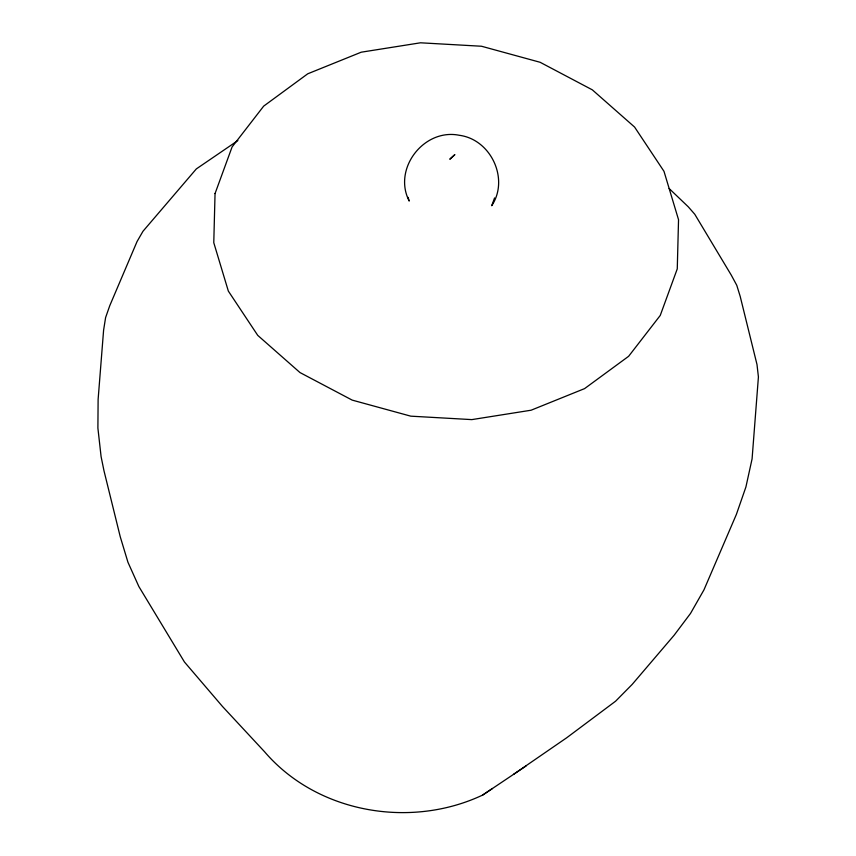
<?xml version="1.0" encoding="UTF-8"?>
<svg xmlns="http://www.w3.org/2000/svg" width="856" height="856" viewBox="0 0 856 856"><rect width="100%" height="100%" fill="white"/><g stroke="black" fill="none" stroke-linecap="round" stroke-linejoin="round"><path stroke-width="1.28" d="M494.565 197.929L491.719 205.718C509.534 179.054 490.916 139.389 459.287 135.28C423.945 128.09 392.487 168.782 409.211 201.064L408.077 197.351M513.493 774.391L566.683 737.786L615.592 701.203L632.167 684.426L674.154 635.216L690.514 613.442L703.974 589.838L736.385 514.403L745.908 486.989L752.082 458.88L758.416 376.94L756.993 364.517L740.183 296.347L736.759 285.273L731.238 275.065L694.762 214.246L688.288 206.831L669.135 188.523M492.489 788.483L482.688 795.042C410.548 829.09 317.116 813.125 264.568 751.761L222.496 706.489L184.447 661.998L138.865 586.542L127.961 562.296L120.247 536.755L103.983 470.779L101.094 456.633L97.894 428.064L98.119 399.41L103.597 330.202L105.598 317.576L109.771 305.667L137.067 241.51L142.984 231.27L196.324 168.921L237.872 140.566M482.688 795.042L526.087 765.96M215.049 193.552L213.775 242.708L228.338 291.083L257.742 335.37L299.985 372.563L352.201 400.116L410.805 416.166L471.827 419.611L531.095 410.217L584.584 388.613L628.636 356.289L660.244 315.447L677.267 268.859L678.541 219.703L663.989 171.328L634.574 127.041L592.331 89.848L540.125 62.285L481.511 46.245L420.499 42.8L361.221 52.195L307.743 73.798L263.691 106.123L232.083 146.965L215.049 193.552M454.739 154.733L449.978 159.077L454.739 154.733"/></g></svg>
